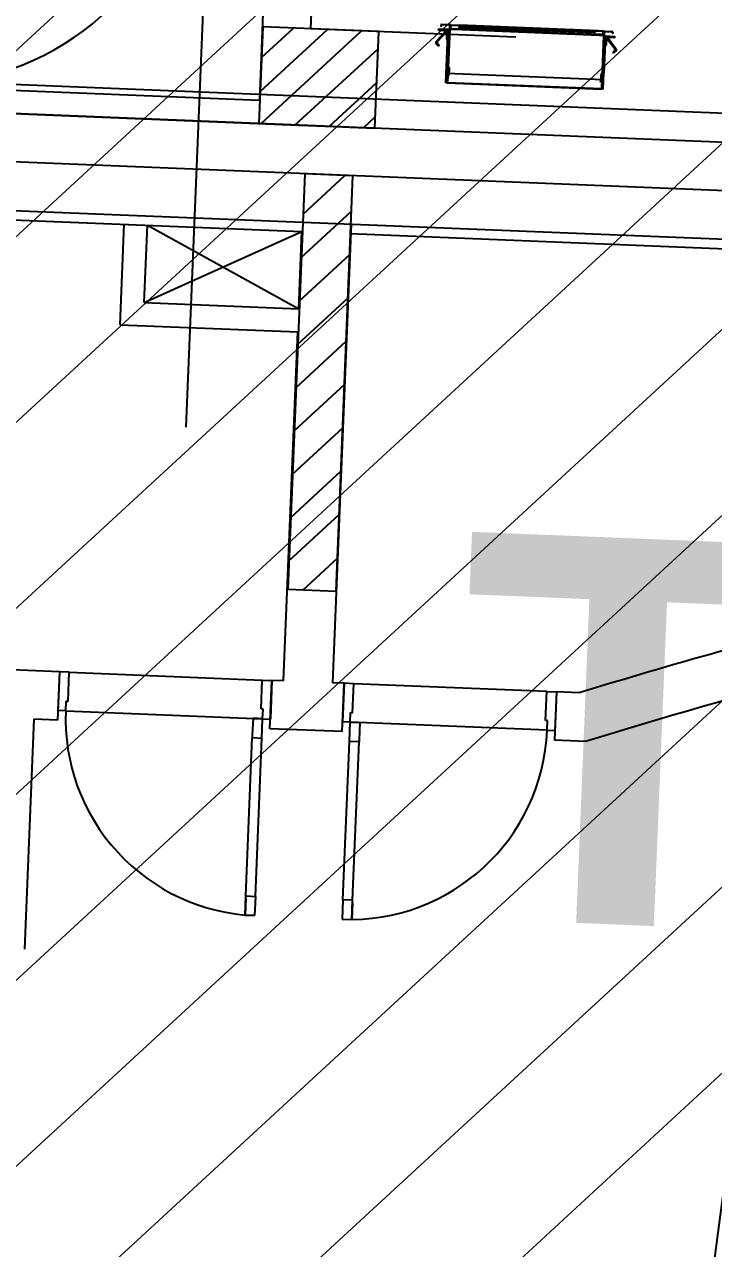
# Model space of a CAD drawing. Extents: x -678889171 to 586587, y -792238163 to 335485.
# Drawn here: x -678757843 to -678754277, y -791964873 to -791958539 of the extents above; entities that cross this region are included whole.
import ezdxf
from ezdxf.enums import TextEntityAlignment as Align

# ---------------------------------------------------------------- set-up
doc = ezdxf.new("R2010")
doc.units = 0
doc.header["$MEASUREMENT"] = 0
for name, color, linetype in [('A-FLOR-PATT', 252, 'Continuous'), ('A-SITE-PATT', 252, 'Continuous'), ('A-WALL', 252, 'Continuous')]:
    doc.layers.add(name, color=color, linetype=linetype)
doc.layers.add('BASEMENT3 LAYOUT$0$HATCH2', color=252, linetype='Continuous', lineweight=15)
doc.styles.add('BASEMENT3 LAYOUT$0$EN-SB', font='swissb.ttf')
doc.styles.add('Ground floor Towers$0$$Bas01-Rname$0$EN-SC', font='swissc.ttf')
doc.styles.add('Ground floor Towers$0$$Bas01-Rname$0$EN-SCL', font='swisscl.ttf')
doc.styles.add('Ground floor Towers$0$04-Ground Floor$0$V2-lower ground$0$LEVEL  FOR LICENSE LOWER GR$0$$LG- LEVEL$0$AR-SR', font='sarb.shx')

# ---------------------------------------------------------------- blocks, each defined once
blk = doc.blocks.new('A$C61C61320')
at = {"layer": 'BASEMENT3 LAYOUT$0$HATCH2'}
h = blk.add_hatch(dxfattribs=at)
h.set_pattern_fill('JIS_WOOD', color=256, scale=1000, style=0)
h.set_pattern_definition([(45, (-845211.5632561638, -471074.8112416068), (-499.9999991609842, 499.9999991609843), [])])
edge = h.paths.add_edge_path()
edge.add_line((-87728.88771757309, -14436.92520058164), (11085.99286301623, -14077.61977391216))
edge.add_line((11085.9928630162, -14077.61977391216), (11086.00013759563, -61296.12011963065))
edge.add_line((11086.00013759569, -61296.12011963065), (-23868.16462742418, -60220.57708285929))
edge.add_line((-23868.16462742421, -60220.57708285929), (-23388.15647815715, -47455.2645226442))
edge.add_arc((-38984.06513334403, -44366.02445463254), 15898.9235792472, 348.7958745272753, 525.9866040010601)
edge.add_line((-54409.82303213701, -40516.12001080933), (-55179.78612954497, -49076.3717473704))
edge.add_line((-55179.78612954495, -49076.3717473704), (-87616.00626249687, -47227.09333388295))
edge.add_line((-87616.00626249681, -47227.09333388295), (-87728.88771757303, -14436.92520058164))
at = {"layer": 'BASEMENT3 LAYOUT$0$HATCH2', "style": 'BASEMENT3 LAYOUT$0$EN-SB'}
blk.add_text('TOWER (D)', height=2000, dxfattribs=at).set_placement((-48443.40025077434, -24620.30964643985))
blk = doc.blocks.new('2')
at = {"layer": 'BASEMENT3 LAYOUT$0$HATCH2', "style": 'BASEMENT3 LAYOUT$0$EN-SB'}
blk.add_text('TOWER (D)', height=2000, dxfattribs=at).set_placement((69477.45605081902, 207577.0510581915))
blk = doc.blocks.new('GR')
at = {"layer": 'A-FLOR-PATT'}
for p, q in [((37905, 268485), (37905, 225220)), ((38216.09453872801, 228312.0032526129), (38216.09453872801, 226926.1981372061)), ((38466.09453872801, 228312.0032526129), (38466.09453872801, 227306.0133958133)), ((39165.89347261733, 227324.9045226241), (39119.1294682132, 227268.8626897053)), ((39170.50027350103, 227321.0603860997), (39123.73626909692, 227265.018553181)), ((39126.52287010678, 227331.0133958133), (39126.52287010678, 227329.0133958133)), ((39176.52287010678, 227331.0133958133), (39126.52287010678, 227331.0133958133)), ((39170.52287010678, 227325.0133958133), (39130.52287010678, 227325.0133958133)), ((39139.03865288901, 227351.0133958133), (39139.03865288901, 227345.4901343332)), ((39139.03865288901, 227345.4901343332), (39141.03865288901, 227345.4901343332)), ((39141.03865288901, 227351.0133958133), (39141.03865288901, 227345.4901343332)), ((39184.03865288901, 227356.0133958133), (39144.03865288901, 227356.0133958133)), ((39184.03865288901, 227354.0133958133), (39144.03865288901, 227354.0133958133)), ((39165.89347261733, 227324.9045226241), (39170.50027350103, 227321.0603860997)), ((39170.52287010678, 227325.0133958133), (39170.52287010678, 227285.0133958133)), ((39176.52287010678, 227331.0133958133), (39176.52287010678, 227141.0133958133)), ((39176.52287010678, 227331.0133958133), (39176.52287010678, 227141.0133958133)), ((39176.52287010678, 227331.0133958133), (39176.52287010678, 227281.0133958133)), ((39177.23865288902, 227251.0133958133), (39177.23865288902, 227331.0133958133)), ((39183.23865288902, 227331.0133958133), (39177.23865288902, 227331.0133958133)), ((39183.23865288902, 227251.0133958133), (39183.23865288902, 227331.0133958133)), ((39184.03865288901, 227354.0133958133), (39184.03865288901, 227056.0133958133)), ((39186.03865288901, 227356.0133958133), (39242.03203560312, 227356.0133958133)), ((39186.03865288901, 227354.0133958133), (39186.03865288901, 227334.8596030777)), ((39186.03865288901, 227334.8596030777), (39207.85303364956, 227334.8596030777)), ((39186.03865288901, 227332.8596030777), (39207.85303364956, 227332.8596030777)), ((39186.03865288901, 227332.8596030777), (39186.03865288901, 227058.0133958133)), ((39187.85303364956, 227354.0133958133), (39187.85303364956, 227338.0133958133)), ((39189.85303364956, 227356.0133958133), (39232.85303364956, 227356.0133958133)), ((39189.85303364956, 227354.0133958133), (39232.85303364956, 227354.0133958133)), ((39189.85303364956, 227354.0133958133), (39189.85303364956, 227338.0133958133)), ((39189.85303364956, 227338.0133958133), (39232.85303364956, 227338.0133958133)), ((39189.85303364956, 227336.0133958133), (39232.85303364956, 227336.0133958133)), ((39960.22427212847, 227336.0133958133), (39207.85303364956, 227336.0133958133)), ((39207.85303364956, 227334.8596030777), (39207.85303364956, 227332.8596030777)), ((39960.22427212847, 227332.8596030777), (39207.85303364956, 227332.8596030777)), ((39216.52287010678, 227356.0133958133), (39931.55443567123, 227356.0133958133)), ((39232.85303364956, 227354.0133958133), (39232.85303364956, 227338.0133958133)), ((39951.55443567123, 227356.0133958133), (39234.85303364956, 227356.0133958133)), ((39234.85303364956, 227354.0133958133), (39234.85303364956, 227338.0133958133)), ((39234.85303364956, 227351.0133958133), (39931.55443567123, 227351.0133958133)), ((39234.85303364956, 227349.0133958133), (39931.55443567123, 227349.0133958133)), ((39234.85303364956, 227348.0133958133), (39931.55443567123, 227348.0133958133)), ((39234.85303364956, 227346.0133958133), (39931.55443567123, 227346.0133958133)), ((39982.03865288901, 227356.0133958133), (39926.0452701749, 227356.0133958133)), ((39933.22427212847, 227354.0133958133), (39933.22427212847, 227338.0133958133)), ((39978.22427212847, 227356.0133958133), (39935.22427212847, 227356.0133958133)), ((39935.22427212847, 227354.0133958133), (39935.22427212847, 227338.0133958133)), ((39978.22427212847, 227354.0133958133), (39935.22427212847, 227354.0133958133)), ((39978.22427212847, 227338.0133958133), (39935.22427212847, 227338.0133958133)), ((39978.22427212847, 227336.0133958133), (39935.22427212847, 227336.0133958133)), ((39960.22427212847, 227334.8596030777), (39960.22427212847, 227332.8596030777)), ((39982.03865288901, 227334.8596030777), (39960.22427212847, 227334.8596030777)), ((39982.03865288901, 227332.8596030777), (39960.22427212847, 227332.8596030777)), ((39978.22427212847, 227354.0133958133), (39978.22427212847, 227338.0133958133)), ((39980.22427212847, 227354.0133958133), (39980.22427212847, 227338.0133958133)), ((39982.03865288901, 227354.0133958133), (39982.03865288901, 227334.8596030777)), ((39982.03865288901, 227332.8596030777), (39982.03865288901, 227058.0133958133)), ((39984.03865288901, 227356.0133958133), (40024.03865288901, 227356.0133958133)), ((39984.03865288901, 227354.0133958133), (39984.03865288901, 227056.0133958133)), ((39984.03865288901, 227354.0133958133), (40024.03865288901, 227354.0133958133)), ((39984.83865288901, 227251.0133958133), (39984.83865288901, 227331.0133958133)), ((39984.83865288901, 227331.0133958133), (39990.83865288901, 227331.0133958133)), ((39990.83865288901, 227251.0133958133), (39990.83865288901, 227331.0133958133)), ((39991.55443567123, 227291.0133958133), (39991.55443567123, 227331.0133958133)), ((39991.55443567123, 227331.0133958133), (39991.55443567123, 227141.0133958133)), ((39991.55443567123, 227331.0133958133), (39991.55443567123, 227281.0133958133)), ((39991.55443567123, 227331.0133958133), (40041.55443567123, 227331.0133958133)), ((39991.55443567123, 227331.0133958133), (39991.55443567123, 227141.0133958133)), ((39997.55443567123, 227325.0133958133), (39997.55443567123, 227285.0133958133)), ((39997.55443567123, 227325.0133958133), (40037.55443567123, 227325.0133958133)), ((40002.1838331607, 227324.9045226241), (39997.577032277, 227321.0603860997)), ((39997.577032277, 227321.0603860997), (40044.34103668111, 227265.018553181)), ((40002.1838331607, 227324.9045226241), (40048.94783756482, 227268.8626897053)), ((40027.03865288901, 227351.0133958133), (40027.03865288901, 227345.4901343332)), ((40029.03865288901, 227345.4901343332), (40027.03865288901, 227345.4901343332)), ((40029.03865288901, 227351.0133958133), (40029.03865288901, 227345.4901343332)), ((40041.55443567123, 227331.0133958133), (40041.55443567123, 227329.0133958133)), ((38818.82974057752, 227306.0133958133), (38218.82974057752, 227306.0133958133)), ((38218.82974057752, 227306.0133958133), (38218.82974057752, 226806.0133958133)), ((38218.82974057744, 227147.9728324406), (38376.87030395033, 227306.0133958135)), ((38218.82974057744, 226971.1961371439), (38553.64699924696, 227306.0133958135)), ((38230.42369454348, 226806.0133958134), (38730.42369454366, 227306.0133958135)), ((39529.10358259964, 227306.0133958133), (38466.09453872801, 227306.0133958133)), ((38818.82974057752, 226806.0133958133), (38818.82974057752, 227306.0133958133)), ((39124.09973921251, 227258.2205703766), (39134.3540935273, 227248.3057092137)), ((39176.52287010678, 227281.0133958133), (39174.52287010678, 227281.0133958133)), ((39176.52287010678, 227056.0133958133), (39176.52287010678, 227306.0133958133)), ((39991.55443567123, 227056.0133958133), (39991.55443567123, 227306.0133958133)), ((39991.55443567123, 227281.0133958133), (39991.55443567123, 227141.0133958133)), ((39991.55443567123, 227281.0133958133), (39993.55443567123, 227281.0133958133)), ((40043.97756656552, 227258.2205703766), (40033.72321225073, 227248.3057092137)), ((38407.20038984012, 226806.0133958134), (38818.82974057755, 227217.6427465508)), ((39119.92910246753, 227253.9071275358), (39130.49964306444, 227243.6865481391)), ((39134.3540935273, 227248.3057092137), (39130.49964306444, 227243.6865481391)), ((39183.23865288902, 227251.0133958133), (39177.23865288902, 227251.0133958133)), ((39984.83865288901, 227251.0133958133), (39990.83865288901, 227251.0133958133)), ((40033.72321225073, 227248.3057092137), (40037.57766271359, 227243.6865481391)), ((40048.1482033105, 227253.9071275358), (40037.57766271359, 227243.6865481391)), ((39186.03865288901, 227136.1165882178), (39191.03684300768, 227136.1165882178)), ((39191.03684300768, 227136.1165882178), (39191.03684300768, 227126.0323564713)), ((39191.04060536726, 227128.9658486549), (39191.04060536726, 227098.9658486549)), ((39977.03670041075, 227128.9658486549), (39977.03670041075, 227098.9658486549)), ((39982.03865288901, 227136.1165882178), (39977.04046277035, 227136.1165882178)), ((39977.04046277035, 227136.1165882178), (39977.04046277035, 227126.0323564713)), ((39991.55443567123, 227104.2904086992), (39178.52287010678, 227104.2904086992)), ((39191.03684300768, 227126.0323564713), (39186.03865288901, 227126.0323564713)), ((39191.03684300768, 227101.8993408385), (39186.03865288901, 227101.8993408385)), ((39186.03865288901, 227091.8151090919), (39191.03684300768, 227091.8151090919)), ((39191.03684300768, 227091.8151090919), (39191.03684300768, 227101.8993408385)), ((39977.04046277035, 227126.0323564713), (39982.03865288901, 227126.0323564713)), ((39977.04046277035, 227101.8993408385), (39982.03865288901, 227101.8993408385)), ((39977.04046277035, 227091.8151090919), (39977.04046277035, 227101.8993408385)), ((39982.03865288901, 227091.8151090919), (39977.04046277035, 227091.8151090919)), ((38583.97708513675, 226806.0133958134), (38818.82974057755, 227040.8660512542)), ((39991.55443567123, 227056.0133958133), (39176.52287010678, 227056.0133958133)), ((39184.03865288901, 227056.0133958133), (39984.03865288901, 227056.0133958133)), ((39186.03865288901, 227058.0133958133), (39982.03865288901, 227058.0133958133)), ((106690.0000000001, 226955.0000000001), (-2250.000000000029, 226955)), ((32716.09453872801, 226926.198137206), (38216.09453872801, 226926.1981372061)), ((38760.75378043338, 226806.0133958134), (38818.82974057755, 226864.0893559575)), ((55580, 226805), (4670, 226805)), ((54319.33480194781, 226805.3815140488), (11635.9341053524, 226805.8043177102)), ((23105.59195187064, 226806.1981372059), (38466.09453872801, 226806.1981372061)), ((38218.82974057752, 226806.0133958133), (38818.82974057752, 226806.0133958133)), ((53890, 226555), (4670, 226555)), ((43374.35913820845, 226556.198137269), (35336.09748644551, 226554.6647562817, -6.574195595121094e-08)), ((38466.0958562938, 226346.3836263341, -6.574195595121094e-08), (38674.24356387253, 226554.5313339129, -6.574195595121094e-08)), ((38716.09585629372, 226554.5313339125, -6.574195595121094e-08), (38466.09585629372, 226554.5313339125, -6.574195595121094e-08)), ((38466.09585629372, 226554.5313339125, -6.574195595121094e-08), (38466.09585629372, 224404.4279739497, -6.574195595121094e-08)), ((38716.09585629372, 224404.4279739497, -6.574195595121094e-08), (38716.09585629372, 226554.5313339125, -6.574195595121094e-08)), ((38466.09585629404, 226121.8772233073, -6.574195595121094e-08), (38716.09585629404, 226371.8772233073, -6.574195595121094e-08)), ((-2249.999999999971, 226305), (106689.9999999999, 226305)), ((38716.0958565622, 226306.1981372058), (38716.0958565622, 223929.2801038026)), ((35337.84888539009, 226256.1981371941), (38463.5113960912, 226256.1981371941)), ((37543.5113960912, 225736.1981371935), (37543.5113960912, 226256.1981371935)), ((37663.5113960912, 225856.1981371935), (37663.5113960912, 226256.1981371935)), ((37663.5113960912, 226256.1981371935), (38463.5113960912, 225856.1981371932)), ((37663.5113960912, 225856.1981371937), (38463.5113960912, 226256.1981371932)), ((38463.5113960912, 225856.1981371932), (38463.5113960912, 226256.1981371932)), ((38716.09585629358, 226256.1981371931), (40906.76983506471, 226256.1981371925)), ((38716.09585629358, 226256.1981371931, -6.574195595121094e-08), (38716.09585629289, 224404.4279739497, -6.574195595121094e-08)), ((38466.0958562938, 225897.3708202804, -6.574195595121094e-08), (38716.0958562938, 226147.3708202804, -6.574195595121094e-08)), ((38466.09585629404, 225672.864417254, -6.574195595121094e-08), (38716.09585629404, 225922.864417254, -6.574195595121094e-08)), ((37663.5113960912, 225856.1981371937), (38463.5113960912, 225856.1981371932)), ((37543.51139609126, 225736.1981371938), (38463.5113960912, 225736.1981371932)), ((38463.5113960912, 223929.2801038026), (38463.5113960912, 225736.1981371932)), ((38466.0958562938, 225448.3580142271, -6.574195595121094e-08), (38716.0958562938, 225698.3580142271, -6.574195595121094e-08)), ((38466.09585629369, 224656.0947738669), (38466.09585629369, 225636.1981371932)), ((38466.09585629357, 225223.8516112003, -6.574195595121094e-08), (38716.0958562938, 225473.8516112005, -6.574195595121094e-08)), ((38466.0958562938, 224999.3452081734, -6.574195595121094e-08), (38716.0958562938, 225249.3452081734, -6.574195595121094e-08)), ((38466.0958562938, 224774.8388051467, -6.574195595121094e-08), (38716.0958562938, 225024.8388051467, -6.574195595121094e-08)), ((38466.09585629404, 224550.3324021203, -6.574195595121094e-08), (38716.09585629404, 224800.3324021203, -6.574195595121094e-08)), ((38544.69783115038, 224404.42797395, -6.574195595121094e-08), (38716.09585629357, 224575.8259990932, -6.574195595121094e-08)), ((38466.09585629372, 224404.4279739497, -6.574195595121094e-08), (38716.09585629372, 224404.4279739497, -6.574195595121094e-08)), ((37303.19412258413, 223929.2801038026), (36930.12905223027, 223929.2801038026)), ((37303.19412258417, 223929.2801038026), (37303.19412258416, 223729.2801038026)), ((37353.19412258415, 223929.2801038026), (37303.19412258417, 223929.2801038026)), ((37303.19412258413, 223929.2801038026), (37303.19412258413, 223679.2801038026)), ((37353.19412258414, 223779.2801038026), (37353.19412258415, 223929.2801038026)), ((37353.19412258414, 223929.2801038026), (38353.19412258385, 223929.2801038026)), ((38353.19412258385, 223779.2801038026), (38353.19412258385, 223929.2801038026)), ((38353.19412258385, 223929.2801038026), (38403.19412258384, 223929.2801038026)), ((38463.5113960912, 223929.2801038026), (38403.19412258384, 223929.2801038026)), ((38403.19412258384, 223929.2801038026), (38403.19412258383, 223729.2801038026)), ((38403.19412258384, 223679.2801038026), (38403.19412258384, 223929.2801038026)), ((38776.41313006962, 223929.2801038026), (38716.0958565622, 223929.2801038026)), ((38776.41313006962, 223929.2801038026), (38776.41313006962, 223729.2801038026)), ((38826.41313006961, 223929.2801038026), (38776.41313006962, 223929.2801038026)), ((38776.41313006962, 223679.2801038026), (38776.41313006962, 223929.2801038026)), ((38826.41313006961, 223779.2801038026), (38826.41313006961, 223929.2801038026)), ((39826.41313006931, 223929.2801038026), (38826.41313006961, 223929.2801038026)), ((39826.41313006931, 223779.2801038026), (39826.4131300693, 223929.2801038026)), ((39826.4131300693, 223929.2801038026), (39876.41313006929, 223929.2801038026)), ((39876.41313006929, 223929.2801038026), (39876.4131300693, 223729.2801038026)), ((39994.44312668743, 223929.2801038026), (39876.41313006927, 223929.2801038026)), ((39876.41313006927, 223929.2801038026), (39876.41313006927, 223679.2801038026)), ((37343.19412258414, 223729.2801038026), (37343.19412258414, 223779.2801038026)), ((37343.19412258414, 223779.2801038026), (37353.19412258414, 223779.2801038026)), ((38363.19412258385, 223779.2801038026), (38353.19412258385, 223779.2801038026)), ((38363.19412258385, 223729.2801038026), (38363.19412258385, 223779.2801038026)), ((38816.41313006961, 223729.2801038026), (38816.41313006961, 223779.2801038026)), ((38816.41313006961, 223779.2801038026), (38826.41313006961, 223779.2801038026)), ((39836.41313006931, 223779.2801038026), (39826.41313006931, 223779.2801038026)), ((39836.41313006931, 223729.2801038026), (39836.41313006931, 223779.2801038026)), ((37343.19412258414, 223729.2801038026), (37303.19412258416, 223729.2801038026)), ((37343.19412258414, 223729.2801038026), (38363.19412258385, 223729.2801038026)), ((38363.19412258385, 223729.2801038026), (38313.19412258387, 223729.2801038026)), ((38313.19412258387, 223729.2801038026), (38313.19412258387, 223642.2801038027)), ((38363.19412258385, 223629.2801038027), (38363.19412258385, 223729.2801038026)), ((38363.19412258385, 223729.2801038026), (38403.19412258383, 223729.2801038026)), ((38816.41313006961, 223729.2801038026), (38776.41313006962, 223729.2801038026)), ((38816.4131300696, 223629.2801038027), (38816.4131300696, 223729.2801038026)), ((38816.4131300696, 223729.2801038026), (38866.41313006959, 223729.2801038026)), ((39836.41313006931, 223729.2801038026), (38816.4131300696, 223729.2801038026)), ((38866.41313006959, 223729.2801038026), (38866.41313006959, 223642.2801038027)), ((39836.41313006931, 223729.2801038026), (39876.4131300693, 223729.2801038026)), ((37303.19412258413, 223679.2801038026), (37180.12905223027, 223679.2801038026)), ((37180.12905223027, 223679.2801038026), (37180.12905223027, 222487.6223318717)), ((38776.41313006962, 223679.2801038026), (38403.19412258384, 223679.2801038026)), ((40037.33956585894, 223679.2801038026), (39876.41313006927, 223679.2801038026)), ((38313.19412258387, 223642.2801038027), (38313.19412258387, 223629.2801038027)), ((38313.19412258387, 223629.2801038027), (38363.19412258385, 223629.2801038027)), ((38313.19412258386, 222809.2801038029), (38313.19412258387, 223629.2801038027)), ((38363.19412258385, 222809.2801038029), (38363.19412258385, 223629.2801038027)), ((38866.41313006959, 223629.2801038027), (38816.4131300696, 223629.2801038027)), ((38816.41313006961, 222809.2801038029), (38816.4131300696, 223629.2801038027)), ((38866.41313006959, 223642.2801038027), (38866.41313006959, 223629.2801038027)), ((38866.4131300696, 222809.2801038029), (38866.41313006959, 223629.2801038027)), ((38313.19412258387, 222809.2801038029), (38363.19412258385, 222809.2801038029)), ((38313.19412258387, 222709.2801038029), (38313.19412258387, 222809.2801038029)), ((38313.19412258387, 222709.2801038029), (38313.19412258387, 222796.2801038029)), ((38313.19412258387, 222796.2801038029), (38313.19412258387, 222709.2801038029)), ((38363.19412258385, 222809.2801038029), (38363.19412258385, 222709.2801038029)), ((38866.41313006959, 222809.2801038029), (38816.4131300696, 222809.2801038029)), ((38816.4131300696, 222809.2801038029), (38816.4131300696, 222709.2801038029)), ((38866.41313006959, 222709.2801038029), (38866.41313006959, 222809.2801038029)), ((38866.41313006959, 222709.2801038029), (38866.41313006959, 222796.2801038029)), ((38866.41313006959, 222796.2801038029), (38866.41313006959, 222709.2801038029)), ((38363.19412258385, 222709.2801038029), (38313.19412258387, 222709.2801038029)), ((38816.4131300696, 222709.2801038029), (38866.41313006959, 222709.2801038029))]:
    blk.add_line(p, q, dxfattribs=at)
for centre, radius, start, end in [((687279.656740699, 163488.6097753342), 649022.5456272444, 169.8809308091749, 188.016783999427), ((632160.6549194276, 163506.2511653661), 599695.8226879967, 171.0616030214717, 190.2201678661017), ((632160.6549194327, 163506.2511653659), 599145.8226880017, 171.0631954506245, 190.2296506374575), ((36464.36721962909, 228255.4989110119, -1.009587428798825e-07), 1303.674468004546, 274.4754095698152, 85.52459043018489), ((39130.52287010678, 227329.0133958133), 4, 180, 270), ((39144.03865288901, 227351.0133958133), 5, 90, 180), ((39144.03865288901, 227351.0133958133), 3, 90, 180), ((39170.18877222236, 227323.2605829347), 11.22553201465472, 171.0167801947219, 207.3505637841338), ((39184.03865288901, 227354.0133958133), 2, 0, 90), ((39189.85303364956, 227354.0133958133), 2, 90, 180), ((39189.85303364956, 227338.0133958133), 2, 180, 270), ((39232.85303364956, 227354.0133958133), 2, 0, 90), ((39232.85303364956, 227338.0133958133), 2, 270, 0), ((39935.22427212847, 227354.0133958133), 2, 90, 180), ((39935.22427212847, 227338.0133958133), 2, 180, 270), ((39978.22427212847, 227354.0133958133), 2, 0, 90), ((39978.22427212847, 227338.0133958133), 2, 270, 0), ((39984.03865288901, 227354.0133958133), 2, 90, 180), ((39997.88853355567, 227323.2605829347), 11.22553201465472, 332.6494362158661, 8.983219805278084), ((40024.03865288901, 227351.0133958133), 5, 0, 90), ((40024.03865288901, 227351.0133958133), 3, 0, 90), ((40037.55443567123, 227329.0133958133), 4, 270, 0), ((39127.57526983334, 227261.8151060774), 11, 140.156752904474, 225.9643254626237), ((39127.57526983334, 227261.8151060774), 5, 140.156752904474, 225.9643254626237), ((39170.18877222236, 227323.2605829347), 11.22553201465472, 238.6029522181268, 271.705507219707), ((39174.52287010678, 227285.0133958133), 4, 180, 270), ((39993.55443567123, 227285.0133958133), 4, 270, 0), ((39997.88853355567, 227323.2605829347), 11.22553201465472, 268.2944927811264, 301.3970477818732), ((40040.50203594469, 227261.8151060774), 5, 314.0356745373762, 39.84324709552596), ((40040.50203594469, 227261.8151060774), 11, 314.0356745373762, 39.84324709552596), ((49526.59955092939, 196905.9360870057), 28655.24608071568, 106.4193665302347, 109.4296751478989), ((49526.59955092939, 196905.9360870057), 28405.24608071568, 106.0436398398017, 109.5158226248814), ((38363.19412258385, 223729.2801038026), 1019.999999999704, 180, 270), ((38816.4131300696, 223729.2801038026), 1019.999999999704, 270, 0)]:
    blk.add_arc(centre, radius, start, end, dxfattribs=at)
at = {"layer": 'A-FLOR-PATT', "style": 'Ground floor Towers$0$04-Ground Floor$0$V2-lower ground$0$LEVEL  FOR LICENSE LOWER GR$0$$LG- LEVEL$0$AR-SR', "flags": 12}
for tag, p in [('L', (30296.07288644527, 72859.53473235783)), ('P', (30237.50458115668, 72203.99769414036))]:
    blk.add_attdef(tag, text='', height=500, dxfattribs=at).set_placement(p, align=Align.RIGHT)
at = {"layer": 'A-FLOR-PATT'}
for tag, p, height, style in [('N', (85492.25876324323, 56633.4995742733), 250, 'Ground floor Towers$0$$Bas01-Rname$0$EN-SC'), ('N', (89389.48149106537, 56633.4995742733), 250, 'Ground floor Towers$0$$Bas01-Rname$0$EN-SC'), ('N', (94597.61363499537, 56633.4995742733), 250, 'Ground floor Towers$0$$Bas01-Rname$0$EN-SC'), ('AN', (85922.66280553787, 56313.08159666645), 200, 'Ground floor Towers$0$$Bas01-Rname$0$EN-SCL'), ('AN', (89819.88553336001, 56313.08159666645), 200, 'Ground floor Towers$0$$Bas01-Rname$0$EN-SCL'), ('AN', (95028.01767729002, 56313.08159666645), 200, 'Ground floor Towers$0$$Bas01-Rname$0$EN-SCL'), ('SN', (85299.47460008037, 56025.08594095582), 200, 'Ground floor Towers$0$$Bas01-Rname$0$EN-SCL'), ('F', (85927.04975899268, 56008.67972904726), 200, 'Ground floor Towers$0$$Bas01-Rname$0$EN-SCL'), ('SN', (89196.69732790251, 56025.08594095582), 200, 'Ground floor Towers$0$$Bas01-Rname$0$EN-SCL'), ('F', (89824.27248681482, 56008.67972904726), 200, 'Ground floor Towers$0$$Bas01-Rname$0$EN-SCL'), ('SN', (94404.82947183252, 56025.08594095582), 200, 'Ground floor Towers$0$$Bas01-Rname$0$EN-SCL'), ('F', (95032.40463074483, 56008.67972904726), 200, 'Ground floor Towers$0$$Bas01-Rname$0$EN-SCL')]:
    blk.add_attdef(tag, p, '', height=height, dxfattribs=dict(at, style=style))
at = {"layer": 'A-FLOR-PATT', "style": 'Ground floor Towers$0$$Bas01-Rname$0$EN-SCL', "width": 0.8}
for p in [(85305.16036184286, 56295.1433535593), (89202.383089665, 56295.1433535593), (94410.51523359501, 56295.1433535593)]:
    blk.add_attdef('FN', p, '', height=250, dxfattribs=at)

msp = doc.modelspace()

# ---------------------------------------------------------------- block references
at = {"layer": 'A-SITE-PATT', "rotation": 357.6731745000001}
for name, p in [('A$C61C61320', (-678706236.4347705, -791940527.995869, -212772)), ('2', (-678833487.1858103, -792167746.3685482, -212772))]:
    msp.add_blockref(name, p, dxfattribs=at)

# ---------------------------------------------------------------- next in the draw order: block references
at = {"layer": 'A-WALL', "rotation": 357.6731745000001}
msp.add_blockref('GR', (-678804025.0995113, -792184118.4910543, -212772), dxfattribs=at)

doc.saveas('drawing.dxf')
